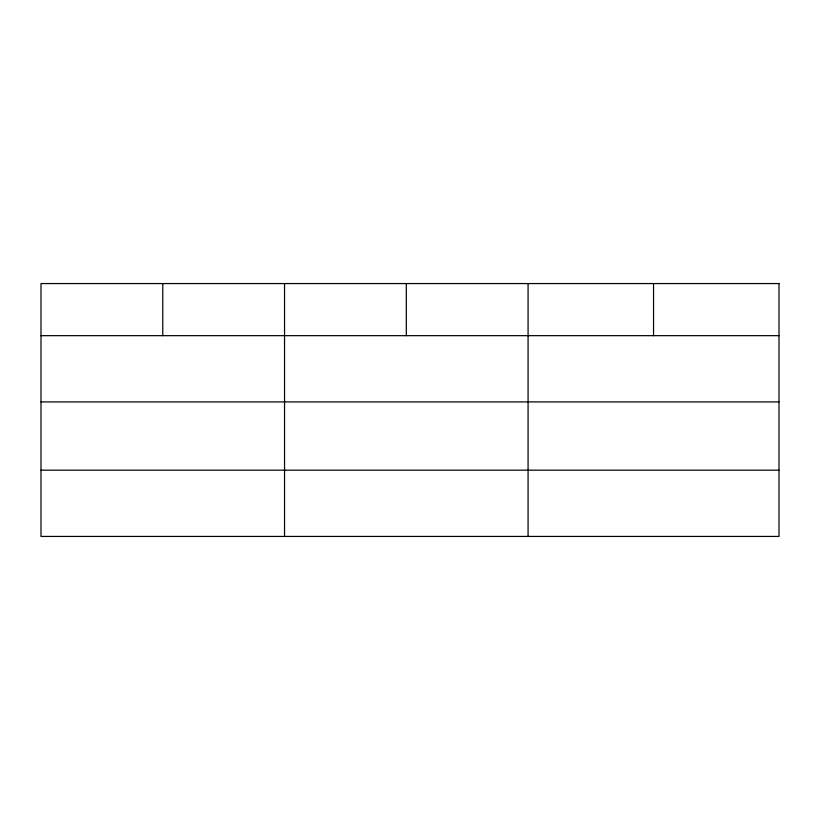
<?xml version="1.0" encoding="UTF-8"?>
<svg xmlns="http://www.w3.org/2000/svg" width="820" height="820" viewBox="0 0 820 820"><rect width="100%" height="100%" fill="white"/><g stroke="black" fill="none" stroke-linecap="round" stroke-linejoin="round"><path stroke-width="1.23" d="M41 335.667L779 335.667M41 401.913L779 401.913M41 470.178L779 470.178M653.54 283.566L653.54 335.667M528.08 283.566L528.08 536.434M406.31 283.566L406.31 335.667M284.54 283.566L284.54 536.434M162.77 283.566L162.77 335.667M779 283.566L41 283.566L41 536.434L779 536.434L779 283.566"/></g></svg>
